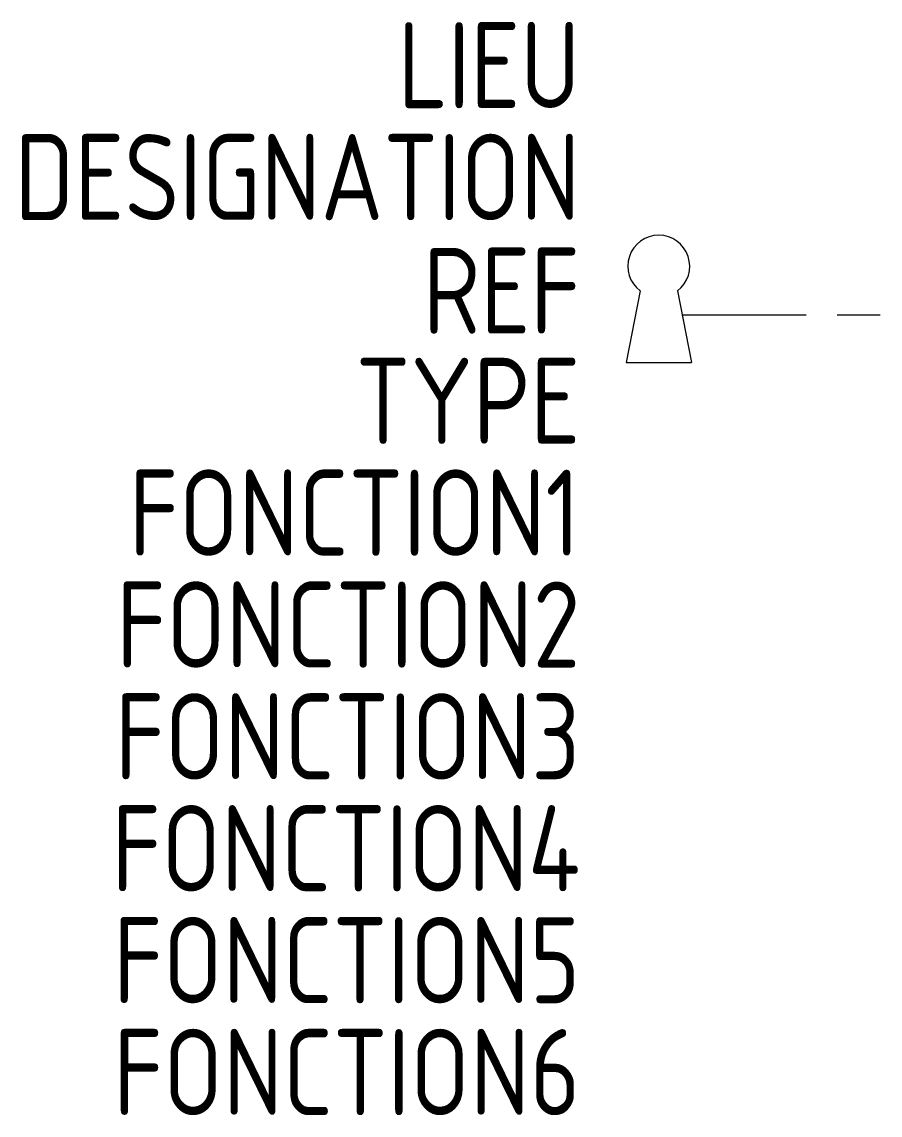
# Model space of a CAD drawing. Extents: x -1609.6 to -1584.6, y -902.8 to -871.1.
import ezdxf
from ezdxf.enums import TextEntityAlignment as Align

# ---------------------------------------------------------------- set-up
doc = ezdxf.new("R2010")
doc.units = 0
doc.linetypes.add('ACAD_ISO02W100', pattern=[15, 12, -3])
for name, color, linetype in [('SYMB_FIL', 3, 'CONTINUOUS'), ('SYMB_LIAISON', 1, 'ACAD_ISO02W100'), ('SYMB_REF_CONTACT', 2, 'CONTINUOUS'), ('SYMB_TXT_NOM', 3, 'CONTINUOUS')]:
    doc.layers.add(name, color=color, linetype=linetype)
doc.styles.add('NET2_5', font='isocp.shx', dxfattribs={"width": 0.9, "height": 2.5})

msp = doc.modelspace()

# ---------------------------------------------------------------- linework, layer by layer
at = {"layer": 'SYMB_FIL'}
for p, q in [((-1591.605, -878.893), (-1592.013, -880.976)), ((-1590.521, -878.893), (-1590.113, -880.976)), ((-1592.013, -880.976), (-1590.113, -880.976))]:
    msp.add_line(p, q, dxfattribs=at)
msp.add_arc((-1591.063, -878.175), 0.9, 307.0017, 232.9983, dxfattribs=at)
at = {"layer": 'SYMB_LIAISON', "ltscale": 0.3}
msp.add_line((-1590.384, -879.593), (-1584.634, -879.593), dxfattribs=at)

# ---------------------------------------------------------------- texts
at = {"layer": 'SYMB_REF_CONTACT', "style": 'NET2_5', "width": 0.9, "flags": 8}
msp.add_attdef('REF', text='', height=2.5, dxfattribs=at).set_placement((-1593.342, -880.137), align=Align.RIGHT)
at = {"layer": 'SYMB_TXT_NOM', "style": 'NET2_5', "width": 0.9, "flags": 8}
for tag, text, p in [('LIEU', '', (-1593.342, -873.587)), ('DESIGNATION', 'S?', (-1593.342, -876.837)), ('TYPE', '', (-1593.342, -883.337)), ('FONCTION1', '', (-1593.342, -886.587)), ('FONCTION2', '', (-1593.342, -889.837)), ('FONCTION3', '', (-1593.342, -893.087)), ('FONCTION4', '', (-1593.342, -896.337)), ('FONCTION5', '', (-1593.342, -899.587)), ('FONCTION6', '', (-1593.342, -902.837))]:
    msp.add_attdef(tag, text=text, height=2.5, dxfattribs=at).set_placement(p, align=Align.RIGHT)

doc.saveas('drawing.dxf')
